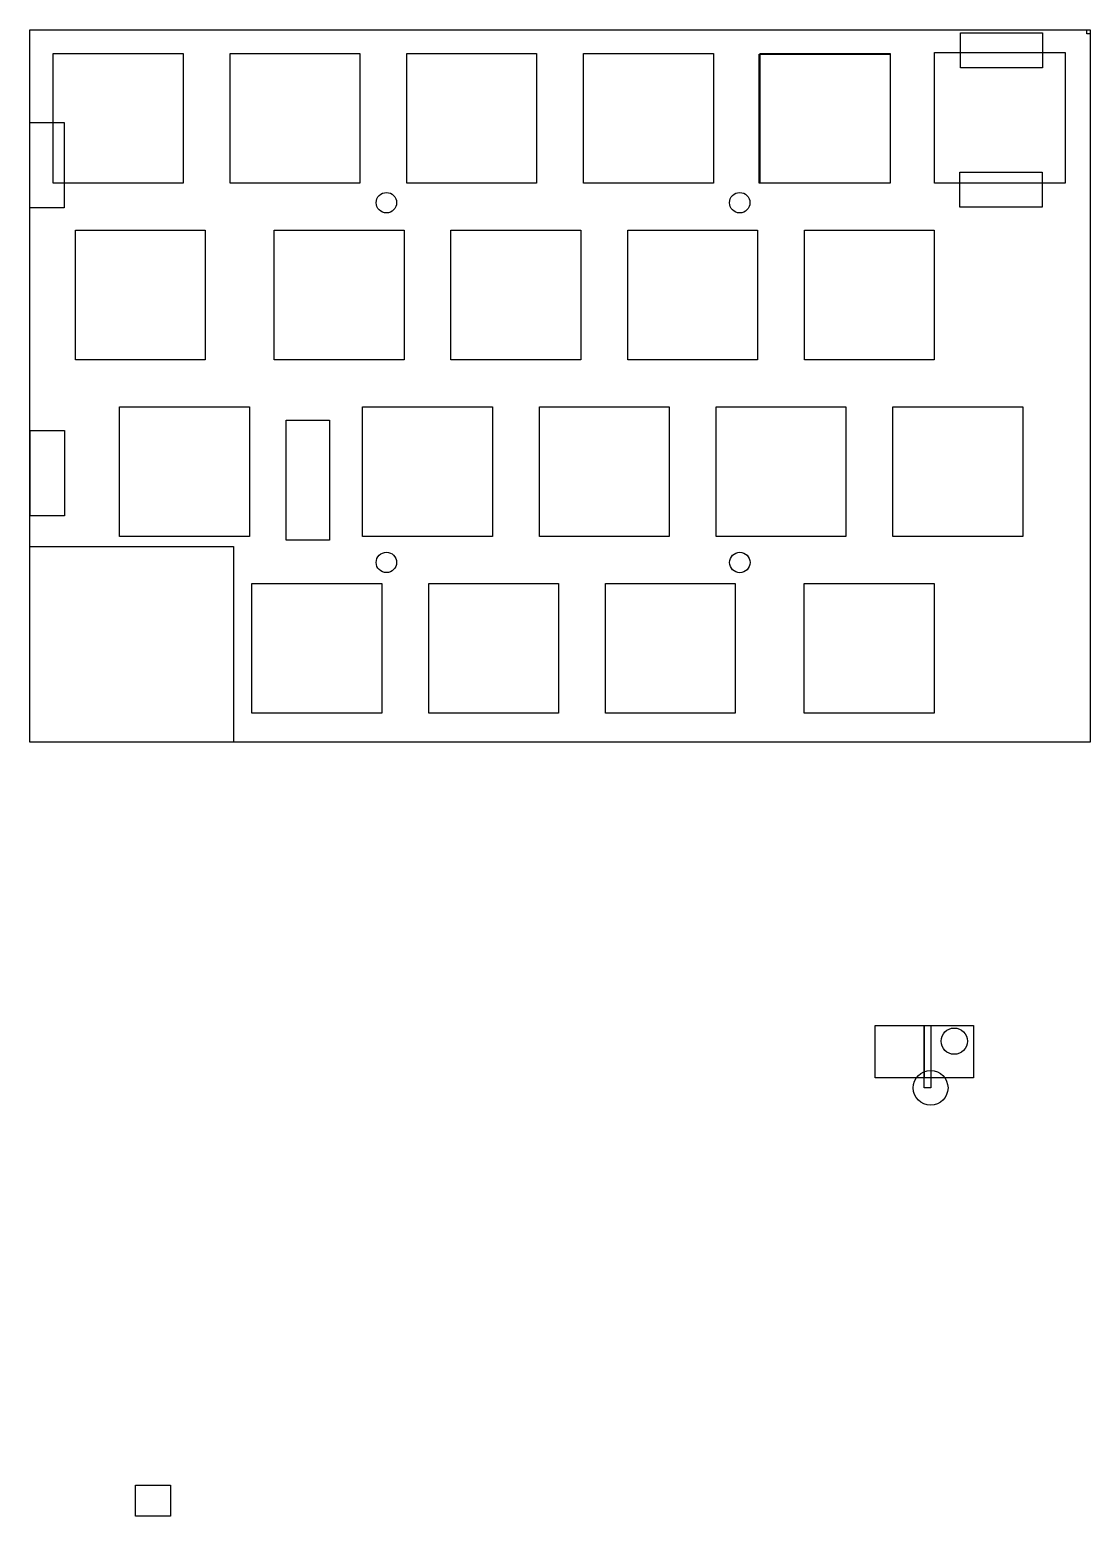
# Model space of a CAD drawing. Extents: x -21 to 93, y -46 to 114.
import ezdxf

# ---------------------------------------------------------------- set-up
doc = ezdxf.new("R2010")
doc.units = 0
doc.layers.add('BLACK', color=7, linetype='CONTINUOUS')

msp = doc.modelspace()

# ---------------------------------------------------------------- linework, layer by layer
at = {"layer": 'BLACK', "linetype": 'CONTINUOUS'}
for p, q in [((-20.905, 114.11), (93.395, 114.11)), ((-20.905, 37.29), (-20.905, 114.11)), ((93.015, 114.11), (93.395, 114.11)), ((93.015, 113.68), (93.015, 114.11)), ((93.395, 114.11), (93.395, 113.68)), ((93.395, 114.11), (93.395, 37.29)), ((79.395, 113.77), (88.245, 113.77)), ((79.395, 110), (79.395, 113.77)), ((88.245, 113.77), (88.245, 110)), ((93.395, 113.68), (93.015, 113.68)), ((-18.365, 111.55), (-4.375, 111.55)), ((-18.365, 97.57), (-18.365, 111.55)), ((-4.375, 111.55), (-4.375, 97.57)), ((0.685, 111.54), (14.675, 111.54)), ((0.685, 97.56), (0.685, 111.54)), ((14.675, 111.54), (14.675, 97.56)), ((19.735, 111.54), (33.725, 111.54)), ((19.735, 97.56), (19.735, 111.54)), ((33.725, 111.54), (33.725, 97.56)), ((38.785, 111.54), (52.775, 111.54)), ((38.785, 97.56), (38.785, 111.54)), ((52.775, 111.54), (52.775, 97.56)), ((57.715, 111.49), (71.825, 111.49)), ((57.715, 97.56), (57.715, 111.49)), ((57.835, 111.54), (71.825, 111.54)), ((57.835, 97.56), (57.835, 111.54)), ((71.825, 111.54), (71.825, 97.56)), ((71.825, 111.49), (71.825, 97.56)), ((76.605, 111.66), (90.695, 111.66)), ((76.605, 97.56), (76.605, 111.66)), ((90.695, 111.66), (90.695, 97.56)), ((88.245, 110), (79.395, 110)), ((-20.9, 104.1), (-17.2, 104.1)), ((-20.9, 94.9), (-20.9, 104.1)), ((-17.2, 104.1), (-17.2, 94.9)), ((79.345, 98.74), (88.205, 98.74)), ((79.345, 94.98), (79.345, 98.74)), ((88.205, 98.74), (88.205, 94.98)), ((-4.375, 97.57), (-18.365, 97.57)), ((14.675, 97.56), (0.685, 97.56)), ((33.725, 97.56), (19.735, 97.56)), ((52.775, 97.56), (38.785, 97.56)), ((71.825, 97.56), (57.715, 97.56)), ((71.825, 97.56), (57.835, 97.56)), ((90.695, 97.56), (76.605, 97.56)), ((-17.2, 94.9), (-20.9, 94.9)), ((88.205, 94.98), (79.345, 94.98)), ((-15.985, 92.49), (-1.995, 92.49)), ((-15.985, 78.51), (-15.985, 92.49)), ((-1.995, 92.49), (-1.995, 78.51)), ((5.445, 92.49), (19.435, 92.49)), ((5.445, 78.51), (5.445, 92.49)), ((19.435, 92.49), (19.435, 78.51)), ((24.495, 92.49), (38.485, 92.49)), ((24.495, 78.51), (24.495, 92.49)), ((38.485, 92.49), (38.485, 78.51)), ((43.545, 92.49), (57.535, 92.49)), ((43.545, 78.51), (43.545, 92.49)), ((57.535, 92.49), (57.535, 78.51)), ((62.595, 92.49), (76.585, 92.49)), ((62.595, 78.51), (62.595, 92.49)), ((76.585, 92.49), (76.585, 78.51)), ((-1.995, 78.51), (-15.985, 78.51)), ((19.435, 78.51), (5.445, 78.51)), ((38.485, 78.51), (24.495, 78.51)), ((57.535, 78.51), (43.545, 78.51)), ((76.585, 78.51), (62.595, 78.51)), ((-11.225, 73.44), (2.765, 73.44)), ((-11.225, 59.46), (-11.225, 73.44)), ((2.765, 73.44), (2.765, 59.46)), ((14.975, 73.44), (28.965, 73.44)), ((14.975, 59.46), (14.975, 73.44)), ((28.965, 73.44), (28.965, 59.46)), ((34.025, 73.44), (48.015, 73.44)), ((34.025, 59.46), (34.025, 73.44)), ((48.015, 73.44), (48.015, 59.46)), ((53.075, 73.44), (67.065, 73.44)), ((53.075, 59.46), (53.075, 73.44)), ((67.065, 73.44), (67.065, 59.46)), ((72.125, 73.44), (86.115, 73.44)), ((72.125, 59.46), (72.125, 73.44)), ((86.115, 73.44), (86.115, 59.46)), ((-20.85, 70.88), (-17.15, 70.88)), ((-20.85, 61.68), (-20.85, 70.88)), ((-17.15, 70.88), (-17.15, 61.68)), ((6.715, 72.02), (11.385, 72.02)), ((6.715, 59.07), (6.715, 72.02)), ((11.385, 72.02), (11.385, 59.07)), ((-17.15, 61.68), (-20.85, 61.68)), ((2.765, 59.46), (-11.225, 59.46)), ((28.965, 59.46), (14.975, 59.46)), ((48.015, 59.46), (34.025, 59.46)), ((67.065, 59.46), (53.075, 59.46)), ((86.115, 59.46), (72.125, 59.46)), ((-20.905, 58.4), (1.055, 58.4)), ((-20.905, 37.29), (-20.905, 58.4)), ((1.055, 58.4), (1.055, 37.29)), ((11.385, 59.07), (6.715, 59.07)), ((3.045, 54.41), (17.035, 54.41)), ((3.045, 40.43), (3.045, 54.41)), ((17.035, 54.41), (17.035, 40.43)), ((22.105, 54.4), (36.095, 54.4)), ((22.105, 40.42), (22.105, 54.4)), ((36.095, 54.4), (36.095, 40.42)), ((41.145, 54.41), (55.135, 54.41)), ((41.145, 40.43), (41.145, 54.41)), ((55.135, 54.41), (55.135, 40.43)), ((62.565, 54.41), (76.555, 54.41)), ((62.565, 40.43), (62.565, 54.41)), ((76.555, 54.41), (76.555, 40.43)), ((17.035, 40.43), (3.045, 40.43)), ((36.095, 40.42), (22.105, 40.42)), ((55.135, 40.43), (41.145, 40.43)), ((76.555, 40.43), (62.565, 40.43)), ((1.055, 37.29), (-20.905, 37.29)), ((93.395, 37.29), (-20.905, 37.29)), ((70.2, 6.73), (80.82, 6.73)), ((70.2, 1.1), (70.2, 6.73)), ((75.51, 6.73), (75.51, 1.1)), ((75.51, 6.73), (76.215, 6.73)), ((75.51, 0.017), (75.51, 6.73)), ((76.215, 6.73), (76.215, 0.017)), ((80.82, 6.73), (80.82, 1.1)), ((80.82, 1.1), (70.2, 1.1)), ((76.215, 0.017), (75.51, 0.017)), ((-9.5, -42.82), (-5.73, -42.82)), ((-9.5, -46.18), (-9.5, -42.82)), ((-5.73, -42.82), (-5.73, -46.18)), ((-5.73, -46.18), (-9.5, -46.18))]:
    msp.add_line(p, q, dxfattribs=at)
at = {"layer": 'BLACK'}
for centre, radius in [((17.535, 95.46), 1.1), ((55.615, 95.46), 1.1), ((17.535, 56.67), 1.1), ((55.625, 56.66), 1.1), ((78.74, 5.05), 1.417), ((76.19, 0.017), 1.873)]:
    msp.add_circle(centre, radius, dxfattribs=at)

doc.saveas('drawing.dxf')
